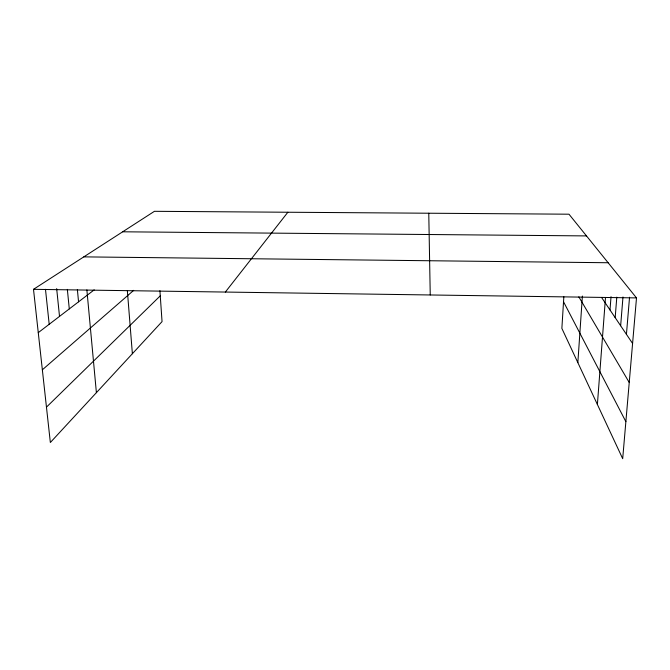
<?xml version="1.0" encoding="UTF-8"?>
<svg xmlns="http://www.w3.org/2000/svg" width="670" height="670" viewBox="0 0 670 670"><rect width="100%" height="100%" fill="white"/><g stroke="black" fill="none" stroke-linecap="round" stroke-linejoin="round"><path stroke-width="1" d="M563.839 296.785L561.87 328.409L622.69 458.69L636.5 297.907L568.981 214.199L154.435 211.31L33.5 289.323L50.35 442.502L162.048 321.608L159.912 290.671M577.85 362.629L582.389 296.073M597.389 404.496L605.496 297.589M610.002 309.976L611.032 296.651M615.177 317.639L616.802 297.137M620.646 325.754L622.983 296.986M626.433 334.347L629.54 297.237M225.355 292.053L287.866 212.239M46.465 407.134L160.272 295.839M42.352 369.798L133.682 290.345M38.265 332.647L94.194 289.867M122.669 231.795L586.493 235.915M83.809 256.87L608.134 262.741M33.5 289.323L636.5 297.907M601.627 297.547L632.589 343.467M578.838 296.86L629.231 382.486M563.529 301.76L625.872 421.648M45.476 289.289L49.195 324.288M56.674 288.628L59.513 316.391M67.352 289.373L69.286 308.912M77.368 289.465L78.558 301.827M86.874 289.934L96.396 392.67M127.35 290.621L132.375 353.727M428.767 213.219L430.241 294.967"/></g></svg>
